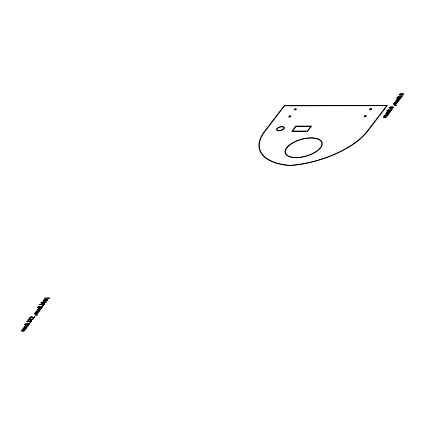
<?xml version="1.0" encoding="UTF-8"?>
<svg xmlns="http://www.w3.org/2000/svg" width="425" height="425" viewBox="0 0 425 425"><rect width="100%" height="100%" fill="white"/><g stroke="black" fill="none" stroke-linecap="round" stroke-linejoin="round"><path stroke-width="0.64" d="M26.063 328.355L23.736 328.02L23.619 327.606L25.426 325.938C24.294 325.332 27.413 325.449 28.135 325.545L28.464 325.343L27.784 326.225L25.643 325.954L24.905 326.389L25.702 326.697L27.646 326.405L26.961 327.298L24.836 327.011L24.098 327.441L24.602 327.76L26.823 327.484L25.766 328.631C25.043 328.536 21.914 328.424 23.056 329.024L22.052 329.646L22.307 330.066L21.25 330.692L21.367 331.112L23.784 331.447L24.453 330.57L22.233 330.852L21.733 330.528L22.467 330.103L24.597 330.39L25.277 329.497L23.332 329.784L22.536 329.476L23.274 329.04L25.42 329.311L26.095 328.429M35.689 315.015L35.684 315.233C39.716 314.373 36.157 315.685 36.258 314.771L35.689 315.015M394.66 105.315L394.655 105.538C398.831 104.614 394.995 106.069 395.229 105.076L394.66 105.315M33.001 318.623L33.001 319.191L31.402 319.749L30.573 319.217L30.807 318.585L28.804 319.021C26.945 320.397 28.826 320.291 29.32 319.047L30.026 318.883L29.947 319.754C31.147 320.439 32.884 319.717 33.607 318.644L33.001 318.623M34.526 316.636L34.521 317.204L32.927 317.762L32.098 317.231L32.279 316.604L30.329 317.039C28.47 318.415 30.35 318.304 30.839 317.066L31.551 316.896L31.471 317.767C32.667 318.453 34.409 317.73 35.126 316.662L34.526 316.636M35.163 312.545L35.413 312.965L34.361 313.592L34.478 314.006L36.89 314.346L37.565 313.469L35.344 313.751L34.839 313.427L35.578 313.002L37.703 313.283L38.388 312.396L36.438 312.683L35.647 312.375L36.385 311.939L38.526 312.21L39.206 311.328L38.877 311.53C38.149 311.435 35.025 311.323 36.167 311.923L35.163 312.545M37.533 309.453L37.782 309.873L36.725 310.505L36.842 310.919L39.259 311.254L39.929 310.383L37.708 310.659L37.209 310.34L37.947 309.91L40.072 310.197L40.752 309.304L38.808 309.597L38.016 309.288L38.749 308.853L40.896 309.124L41.57 308.242L41.246 308.444C40.518 308.348 37.395 308.231 38.532 308.837L37.533 309.453M384.067 115.977L384.322 116.397L383.265 117.024L383.382 117.443L385.799 117.778L386.468 116.902L384.248 117.183L383.748 116.864L384.482 116.434L386.612 116.721L387.292 115.828L385.348 116.115L384.551 115.807L385.289 115.372L387.435 115.642L388.11 114.761L387.781 114.963C387.058 114.867 383.929 114.755 385.071 115.361L384.067 115.977M386.437 112.891L386.692 113.31L385.634 113.937L385.751 114.352L388.168 114.686L388.838 113.815L386.617 114.091L386.112 113.772L386.851 113.348L388.976 113.629L389.661 112.742L387.717 113.029L386.92 112.721L387.658 112.285L389.799 112.556L390.479 111.674L390.15 111.876C389.428 111.78 386.298 111.669 387.441 112.269L386.437 112.891M394.134 102.85L394.384 103.27L393.332 103.897L393.444 104.311L395.861 104.651L396.53 103.774L394.315 104.051L393.81 103.732L394.549 103.307L396.674 103.588L397.359 102.701L395.409 102.988L394.618 102.68L395.351 102.244L397.497 102.515L398.172 101.633L397.848 101.835C397.12 101.74 393.996 101.628 395.138 102.228L394.134 102.85M396.498 99.758L396.753 100.178L395.696 100.805L395.813 101.224L398.23 101.559L398.9 100.683L396.679 100.964L396.18 100.645L396.913 100.215L399.043 100.502L399.723 99.609L397.779 99.896L396.987 99.588L397.72 99.152L399.867 99.423L400.541 98.542L400.217 98.743C399.489 98.648 396.36 98.536 397.502 99.142L396.498 99.758M30.388 322.788L29.612 323.101L30.388 322.788M43.499 305.687L42.723 306L43.499 305.687M392.402 109.119L391.627 109.432L392.402 109.119M402.47 95.992L401.694 96.305L402.47 95.992M41.634 304.348L41.607 304.863L42.489 305.07L43.759 304.842L44.705 304.247L44.63 303.625C42.569 302.473 35.11 306.77 42.325 303.827L41.634 304.348M43.159 302.361L43.127 302.876L44.014 303.083L45.284 302.855L46.229 302.26L46.155 301.644C44.088 300.486 36.63 304.783 43.849 301.84L43.159 302.361M24.916 324.238L25.319 324.695L26.594 324.323L25.888 323.823L24.916 324.238M27.195 321.257L27.604 321.714L28.879 321.342L28.172 320.848L27.195 321.257M38.022 307.137L38.431 307.594L39.706 307.217L38.999 306.723L38.022 307.137M24.682 324.296L24.592 324.79L25.123 324.976L26.642 324.434L27.63 325.045L28.597 324.833L29.468 323.728L28.852 323.505L27.211 324.02L26.318 323.531L24.682 324.296M26.966 321.316L26.876 321.815L27.407 321.996L28.921 321.454L29.915 322.065L30.882 321.858L31.753 320.748L31.137 320.524L29.495 321.04L28.603 320.551L26.966 321.316M37.793 307.195L37.703 307.689L38.229 307.875L39.748 307.333L40.742 307.944L41.708 307.732L42.58 306.627L41.958 306.404L40.317 306.919L39.429 306.43L37.793 307.195M48.848 298.52C48.291 299.652 50.405 296.809 49.194 298.026C46.213 297.261 40.327 298.876 48.848 298.52M284.283 105.586L264.499 131.394A67.086 30.664 -15.7 0 0 283.443 164.868L289.898 165.654L297.558 164.826A67.134 30.685 -15.7 0 0 367.705 131.197L387.488 105.384L284.283 105.586M284.559 105.878L265.003 131.383A66.523 30.409 -15.7 0 0 290.126 165.357A66.571 30.43 -15.7 0 0 367.205 131.187L386.761 105.682L284.559 105.878M295.874 126.055L291.832 131.336L307.588 131.304L311.637 126.023L295.874 126.055M296.156 126.347L292.559 131.038L307.312 131.012L310.909 126.321L296.156 126.347M42.266 307.19L41.172 307.642L40.38 307.025L41.639 306.707L42.261 306.839L42.266 307.19M31.439 321.311L30.345 321.762L29.553 321.146L30.818 320.827L31.434 320.965L31.439 321.311M29.155 324.291L28.066 324.743L27.269 324.126L28.533 323.808L29.155 323.94L29.155 324.291M44.211 301.787L43.6 302.191L43.818 302.648L46.006 302.287L45.81 301.862L44.211 301.787M42.691 303.774L42.075 304.178L42.293 304.635L44.482 304.273L44.29 303.848L42.691 303.774M400.499 93.734L399.096 94.467L399.367 95.157L402.045 95.227L403.75 94.44L403.638 93.813L400.499 93.734M398.214 96.714L396.812 97.447L397.083 98.138L399.766 98.207L401.466 97.421L401.354 96.794L398.214 96.714M390.437 106.861L389.029 107.599L389.3 108.29L391.983 108.359L393.683 107.573L393.571 106.946L390.437 106.861M388.152 109.841L386.75 110.574L387.021 111.265L389.698 111.339L391.404 110.548L391.287 109.921L388.152 109.841M44.572 299.455L43.169 300.193L43.44 300.884L46.123 300.953L47.823 300.167L47.712 299.54L44.572 299.455M403.548 94.467L401.078 94.966L399.835 94.908L399.282 94.456L401.901 93.936L403.059 93.999L403.548 94.467M401.264 97.442L398.793 97.947L397.55 97.883L396.998 97.437L399.617 96.916L400.775 96.98L401.264 97.442M393.481 107.594L391.011 108.099L389.773 108.035L389.22 107.589L391.834 107.068L392.992 107.132L393.481 107.594M391.197 110.574L388.732 111.074L387.488 111.015L386.936 110.564L389.55 110.048L390.708 110.112L391.197 110.574M47.621 300.188L45.151 300.693L43.908 300.629L43.355 300.183L45.974 299.662L47.133 299.726L47.621 300.188M294.945 157.718A19.295 8.819 -15.7 0 0 322.32 143.283A19.295 8.819 -15.7 0 0 293.558 142.295A19.295 8.819 -15.7 0 0 294.945 157.718M295.205 157.42A18.727 8.558 -15.7 0 0 321.767 143.416A18.727 8.558 -15.7 0 0 293.856 142.455A18.727 8.558 -15.7 0 0 295.205 157.42M278.795 130.868A4.16 1.902 -15.7 0 0 284.458 127.638A4.16 1.902 -15.7 0 0 278.072 127.649A4.16 1.902 -15.7 0 0 278.795 130.868M279.018 130.576A3.591 1.642 -15.7 0 0 283.905 127.787A3.591 1.642 -15.7 0 0 278.396 127.797A3.591 1.642 -15.7 0 0 279.018 130.576M294.743 109.99A1.201 0.547 -15.7 0 0 296.438 109.087A1.201 0.547 -15.7 0 0 294.642 109.034A1.201 0.547 -15.7 0 0 294.743 109.99M294.998 109.692A0.627 0.287 -15.7 0 0 295.885 109.22A0.627 0.287 -15.7 0 0 294.945 109.193A0.627 0.287 -15.7 0 0 294.998 109.692M289.335 117.024A1.201 0.547 -15.7 0 0 291.045 116.131A1.201 0.547 -15.7 0 0 289.26 116.062A1.201 0.547 -15.7 0 0 289.335 117.024M289.595 116.732A0.627 0.287 -15.7 0 0 290.493 116.259A0.627 0.287 -15.7 0 0 289.558 116.227A0.627 0.287 -15.7 0 0 289.595 116.732M364.746 116.88A1.201 0.547 -15.7 0 0 366.419 115.967A1.201 0.547 -15.7 0 0 364.608 115.935A1.201 0.547 -15.7 0 0 364.746 116.88M364.99 116.583A0.627 0.287 -15.7 0 0 365.867 116.11A0.627 0.287 -15.7 0 0 364.916 116.089A0.627 0.287 -15.7 0 0 364.99 116.583M370.063 109.841A1.201 0.547 -15.7 0 0 371.817 108.97A1.201 0.547 -15.7 0 0 370.074 108.858A1.201 0.547 -15.7 0 0 370.063 109.841M370.345 109.549A0.627 0.287 -15.7 0 0 371.264 109.092A0.627 0.287 -15.7 0 0 370.35 109.034A0.627 0.287 -15.7 0 0 370.345 109.549"/></g></svg>
